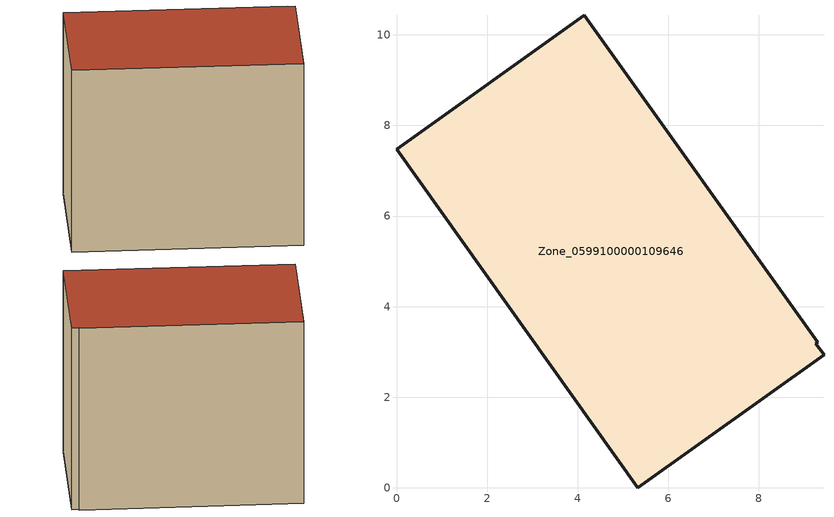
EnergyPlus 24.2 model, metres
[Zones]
Zone_0599100000109646
 floor ground (C_G): 0,7.47 4.14,10.43 9.3,3.21 9.26,3.18 9.44,2.94 5.32,0 z0
 wall outside (C_F): 4.14,10.43 0,7.47 5.32,0 9.44,2.94 9.26,3.18 9.3,3.21 4.14,10.43 z0:8.03
 roof outside (C_R): 5.32,0 9.44,2.94 9.26,3.18 9.3,3.21 4.14,10.43 0,7.47 z8.03
[BUILDING]
Pand.0599100000109646: North Axis=0; Terrain=City; Loads Convergence Tolerance Value=0.04; Temperature Convergence Tolerance Value=0.4; Solar Distribution=FullExterior; Maximum Number of Warmup Days=25; Minimum Number of Warmup Days=1
[Site:Location]
Rotterdam.The.Hague.AP_ZH_NLD Design_Conditions: Latitude=51.96; Longitude=4.45; Time Zone=1; Elevation=-4.5
[SITE:GROUNDTEMPERATURE:BUILDINGSURFACE]
18, 18, 18, 18, 18, 18, 18, 18, 18, 18, 18, 18
[MATERIAL] Thermal Absorptance=0.9; Solar Absorptance=0.7; Visible Absorptance=0.7
Name | Roughness | Thickness | Conductivity | Density | Specific Heat
G.TI.1975-1991 | MediumSmooth | 0.15 | 0.288461 | 540 | 1210
F.TI.1975-1991 | Rough | 0.3 | 0.230769 | 1920 | 840
R.TI.1975-1991 | MediumRough | 0.2 | 0.153846 | 1500 | 1000
[CONSTRUCTION]
C_G: G.TI.1975-1991
C_F: F.TI.1975-1991
C_R: R.TI.1975-1991
[ZONE]
Zone_0599100000109646: Type=1; Multiplier=1; Ceiling Height=Autocalculate; Volume=Autocalculate; Floor Area=autocalculate; Part of Total Floor Area=Yes
[ZONEINFILTRATION:DESIGNFLOWRATE]
Infil_Zone_0599100000109646: Zone or ZoneList or Space or SpaceList=Zone_0599100000109646; Schedule=AlwaysOn; Design Flow Rate Calculation Method=Flow/Area; Flow Rate per Floor Area=0.003; Constant Term Coefficient=1; Temperature Term Coefficient=0; Velocity Term Coefficient=0; Velocity Squared Term Coefficient=0
[HVACTEMPLATE:ZONE:IDEALLOADSAIRSYSTEM]
Zone_0599100000109646: Maximum Heating Supply Air Temperature=50; Minimum Cooling Supply Air Temperature=13; Maximum Heating Supply Air Humidity Ratio=0.0156; Minimum Cooling Supply Air Humidity Ratio=0.0077; Heating Limit=NoLimit; Cooling Limit=NoLimit; Dehumidification Control Type=ConstantSensibleHeatRatio; Cooling Sensible Heat Ratio=0.7; Dehumidification Setpoint=60; Humidification Control Type=None; Humidification Setpoint=30; Outdoor Air Method=None; Outdoor Air Flow Rate per Person=0.00944; Outdoor Air Flow Rate per Zone Floor Area=0; Outdoor Air Flow Rate per Zone=0; Demand Controlled Ventilation Type=None; Outdoor Air Economizer Type=NoEconomizer; Heat Recovery Type=None; Sensible Heat Recovery Effectiveness=0.7; Latent Heat Recovery Effectiveness=0.65
[ZONECONTROL:THERMOSTAT]
ThermostatControl_Zone_0599100000109646: Zone or ZoneList=Zone_0599100000109646; Control Type Schedule=DualSetpointControlType; Control 1=Thermostat_Zone_0599100000109646; Temperature Difference Between Cutout And Setpoint=0
[THERMOSTATSETPOINT:DUALSETPOINT]
Thermostat_Zone_0599100000109646: Heating Setpoint Temperature Schedule=HeatingSetpoint_Zone_0599100000109646; Cooling Setpoint Temperature Schedule=CoolingSetpoint_Zone_0599100000109646
[SCHEDULE:COMPACT]
HeatingSetpoint_Zone_0599100000109646: Through: 12/31, For: AllDays, Until: 24:00, 21
CoolingSetpoint_Zone_0599100000109646: Through: 12/31, For: AllDays, Until: 24:00, 24
DualSetpointControlType: Through: 12/31, For: AllDays, Until: 24:00, 4
AlwaysOn: Through: 12/31, For: AllDays, Until: 24:00, 1
